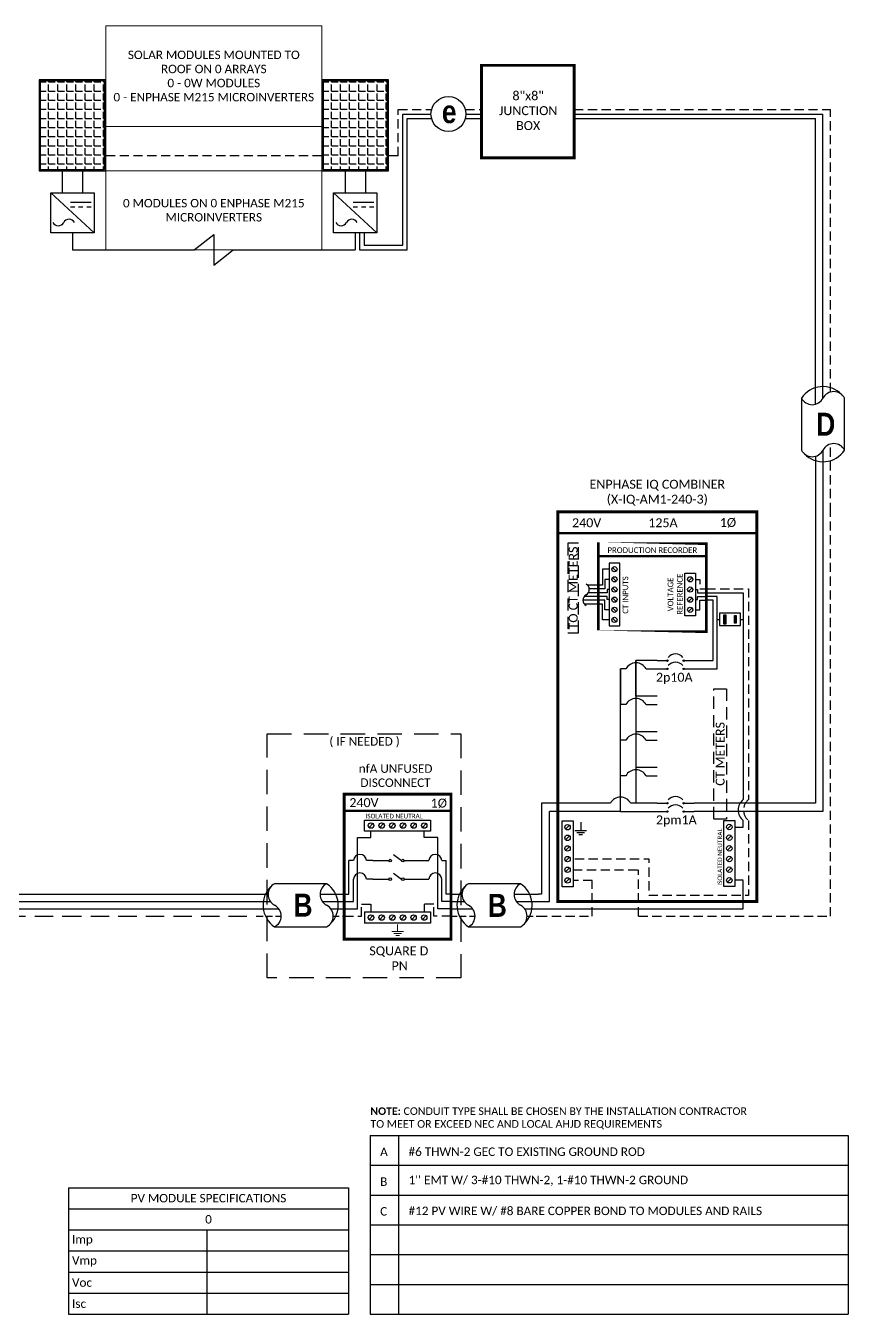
# Model space of a CAD drawing. Header units: feet. Extents: x 21748 to 22288, y 15297 to 15823.
# Drawn here: x 21952 to 22288, y 15297 to 15823 of the extents above; entities that cross this region are included whole.
import ezdxf

# ---------------------------------------------------------------- set-up
doc = ezdxf.new("R2010")
doc.units = ezdxf.units.FT
doc.header["$MEASUREMENT"] = 0
doc.linetypes.add('DASHED', pattern=[0.75, 0.5, -0.25])
doc.linetypes.add('HIDDEN', pattern=[0.375, 0.25, -0.125])
for name, color, linetype in [('E - MODULE', 7, 'Continuous'), ('ONE LINE BLOCKS', 7, 'Continuous'), ('TABLES', 7, 'Continuous'), ('TEXT', 7, 'Continuous'), ('Z - TITLEBLOCK TXT', 7, 'Continuous')]:
    doc.layers.add(name, color=color, linetype=linetype)
doc.styles.add('ONE LINE TXT', font='techb___.ttf')
doc.styles.get("Standard").update_dxf_attribs({"font": 'calibri.ttf'})

# ---------------------------------------------------------------- blocks, each defined once
blk = doc.blocks.new('*T26')
at = {"color": 0, "lineweight": -2, "transparency": 16777216}
for p, q in [((0, 0), (114.1854929996152, 0)), ((0, 0), (0, -51.69405515626204)), ((114.1854929996152, 0), (114.1854929996152, -51.69405515626204)), ((0, -8.615675859377006), (114.1854929996152, -8.615675859377006)), ((0, -17.23135171875401), (114.1854929996152, -17.23135171875401)), ((56.40758833595828, -17.23135171875401), (56.40758833595828, -51.69405515626204)), ((0, -25.84702757813102), (114.1854929996152, -25.84702757813102)), ((0, -34.46270343750803), (114.1854929996152, -34.46270343750803)), ((0, -43.07837929688503), (114.1854929996152, -43.07837929688503)), ((0, -51.69405515626204), (114.1854929996152, -51.69405515626204))]:
    blk.add_line(p, q, dxfattribs=at)
at = {"color": 0, "linetype": 'Continuous', "transparency": 16777216, "char_height": 3.454398339844223}
for s, insert, width, attachment_point in [('{\\fCalibri|b0|i0|c0;PV MODULE SPECIFICATIONS', (57.0927464998058, -4.307837929689413), 111.4329572375142, 5), ('{\\fCalibri|b0|i0|c0;0', (57.0927464998058, -12.92351378906642), 111.4329572375142, 5), ('{\\fCalibri|b0|i0|c0;Imp', (1.376267881048989, -21.53918964844343), 53.6550525738577, 4), ('{\\fCalibri|b0|i0|c0;', (57.78385621700727, -21.53918964844343), 55.02536890155664, 4), ('{\\fCalibri|b0|i0|c0;Vmp', (1.376267881048989, -30.15486550782043), 53.6550525738577, 4), ('{\\fCalibri|b0|i0|c0;', (57.78385621700727, -30.15486550782043), 55.02536890155664, 4), ('{\\fCalibri|b0|i0|c0;Voc', (1.376267881048989, -38.77054136719744), 53.6550525738577, 4), ('{\\fCalibri|b0|i0|c0;', (57.78385621700727, -38.77054136719744), 55.02536890155664, 4), ('{\\fCalibri|b0|i0|c0;Isc', (1.376267881048989, -47.38621722657444), 53.6550525738577, 4), ('{\\fCalibri|b0|i0|c0;', (57.78385621700727, -47.38621722657444), 55.02536890155664, 4)]:
    blk.add_mtext(s, dxfattribs=dict(at, insert=insert, width=width, attachment_point=attachment_point))
blk = doc.blocks.new('*T27')
at = {"linetype": 'ByBlock', "lineweight": -2, "transparency": 16777216}
for p, q in [((0, 0), (195.0959959807442, 0)), ((0, 0), (0, -72.96556891894761)), ((11.58239443359707, 0), (11.58239443359707, -72.96556891894761)), ((195.0959959807442, 0), (195.0959959807442, -72.96556891894761)), ((0, -12.10586445312583), (195.0959959807442, -12.10586445312583)), ((0, -24.28258835937595), (195.0959959807442, -24.28258835937595)), ((0, -36.45931226562607), (195.0959959807442, -36.45931226562607)), ((0, -48.63603617187619), (195.0959959807442, -48.63603617187619)), ((0, -60.8127600781263), (195.0959959807442, -60.8127600781263)), ((0, -72.96556891894761), (195.0959959807442, -72.96556891894761))]:
    blk.add_line(p, q, dxfattribs=at)
at = {"color": 0, "linetype": 'Continuous', "transparency": 16777216, "char_height": 3.454398339844223, "attachment_point": 7}
for s, insert, width in [('{\\fCalibri|b0|i0|c0;A', (4.063998046876804, -8.355864453125832), 3.454398339844662), ('{\\fCalibri|b0|i0|c0;#6 THWN-2 GEC TO EXISTING GROUND ROD', (15.64639248047388, -8.355864453125832), 175.3856054533942), ('{\\fCalibri|b0|i0|c0;B', (4.063998046876804, -20.53258835937595), 3.454398339844662), ("{\\fCalibri|b0|i0|c0;1'' EMT W/ 3-#10 THWN-2, 1-#10 THWN-2 GROUND", (15.64639248047388, -20.53258835937595), 175.3856054533942), ('{\\fCalibri|b0|i0|c0;C', (4.063998046876804, -32.70931226562607), 3.454398339844662), ('{\\fCalibri|b0|i0|c0;#12 PV WIRE W/ #8 BARE COPPER BOND TO MODULES AND RAILS', (15.64639248047388, -32.70931226562607), 175.3856054533942), ('{\\fCalibri|b0|i0|c0;', (4.063998046876804, -44.88603617187619), 3.454398339844662), ('{\\fCalibri|b0|i0|c0;', (15.64639248047388, -44.88603617187619), 175.3856054533942), ('{\\fCalibri|b0|i0|c0;', (4.063998046876804, -57.0627600781263), 3.454398339844662), ('{\\fCalibri|b0|i0|c0;', (15.64639248047388, -57.0627600781263), 175.3856054533942), ('{\\fCalibri|b0|i0|c0;', (4.063998046876804, -69.21556891894761), 3.454398339844662), ('{\\fCalibri|b0|i0|c0;', (15.64639248047388, -69.21556891894761), 175.3856054533942)]:
    blk.add_mtext(s, dxfattribs=dict(at, insert=insert, width=width))
blk = doc.blocks.new('*T25')
at = {"layer": 'Defpoints', "color": 8, "linetype": 'ByBlock', "lineweight": 0, "transparency": 16777216}
for p, q in [((0, 0), (88.16386767174117, 0)), ((0, 0), (0, -91.46009300948572)), ((88.16386767174117, 0), (88.16386767174117, -91.46009300948572)), ((0, -41.07609801768922), (88.16386767174117, -41.07609801768922)), ((0, -59.23865719003152), (88.16386767174117, -59.23865719003152)), ((0, -91.46009300948572), (88.16386767174117, -91.46009300948572))]:
    blk.add_line(p, q, dxfattribs=at)
at = {"color": 0, "linetype": 'Continuous', "transparency": 16777216, "char_height": 3.454398339822651, "width": 80.03587157804189, "attachment_point": 5}
for s, insert in [('{\\fCalibri|b0|i0|c0;SOLAR MODULES MOUNTED TO ROOF ON 0 ARRAYS^J0 - 0W MODULES^J0 - ENPHASE M215 MICROINVERTERS', (44.08193383587059, -20.53804900884279)), ('{\\fCalibri|b0|i0|c0;', (44.08193383587059, -50.15737760386037)), ('{\\fCalibri|b0|i0|c0;0 MODULES ON 0 ENPHASE M215 MICROINVERTERS', (44.08193383587059, -75.34937509975862))]:
    blk.add_mtext(s, dxfattribs=dict(at, insert=insert))
blk = doc.blocks.new('*U14')
at = {"color": 7, "linetype": 'Continuous'}
for p, q in [((-7.14273261753624, 13.31379698112505), (-28.38670308841029, 13.31379698112505)), ((-28.38670308841029, -4.313796981125051), (-7.14273261753624, -4.313796981125051))]:
    blk.add_line(p, q, dxfattribs=at)
at = {"color": 7}
for p, q in [((-35.52943570594744, 8.999999999996362), (-31.05138576750414, 8.999999999996362)), ((-9.807415296628278, 8.999999999996362), (9.094947017729282e-13, 8.999999999996362))]:
    blk.add_line(p, q, dxfattribs=at)
at = {"color": 10}
for p, q in [((-35.52943570594744, 5.999999999996362), (-30.11481272106539, 5.999999999992724)), ((-8.870842250205897, 5.999999999992724), (9.094947017729282e-13, 5.999999999992724))]:
    blk.add_line(p, q, dxfattribs=at)
at = {"color": 253}
for p, q in [((-35.52943570594744, 2.999999999996362), (-26.6585934557479, 2.999999999996362)), ((-5.414622984878406, 2.999999999996362), (9.094947017729282e-13, 2.999999999992724))]:
    blk.add_line(p, q, dxfattribs=at)
at = {"color": 92, "linetype": 'HIDDEN', "ltscale": 10}
for p, q in [((-4.478049938447839, -3.637978807091713e-12), (0, 0)), ((-35.52943570594744, -3.637978807091713e-12), (-25.72202040931734, -3.637978807091713e-12))]:
    blk.add_line(p, q, dxfattribs=at)
at = {"color": 7, "linetype": 'Continuous'}
for centre, start, end in [((-22.53670101713578, 4.499999999989086), 133.9732389627104, 236.4264841729064), ((-12.99273468881074, 4.499999999989086), 313.9732389627104, 56.4264841729064)]:
    blk.add_arc(centre, 10.57854155630173, start, end, dxfattribs=at)
at = {"linetype": 'Continuous'}
for centre, start, end in [((-26.07656823981961, 8.906898490567983), 117.6639225845625, 242.3360774153913), ((-4.832597768944652, 8.906898490546155), 117.6639225845625, 242.3360774153913), ((-30.69683793700187, 0.09310150943201734), 297.6639225845625, 62.33607741539132), ((-9.452867466132375, 0.09310150943201734), 297.6639225845625, 62.33607741539132)]:
    blk.add_arc(centre, 4.975688628201564, start, end, dxfattribs=at)
blk = doc.blocks.new('unfusedDisconnect')
at = {"lineweight": 50}
blk.add_line((-43.6116214036756, 43.06379295176157), (0, 43.06379295176157), dxfattribs=at)
at = {"color": 1, "linetype": 'Continuous'}
for p, q in [((-35.26761573623207, 34.77694743980464), (-35.26761573623207, 39.31564129513208)), ((-35.26761573623207, 39.31564129513208), (-8.32254697902863, 39.31564129513208)), ((-8.32254697902863, 39.31564129513208), (-8.32254697902863, 34.77694743980464)), ((-8.32254697902863, 34.77694743980464), (-35.26761573623207, 34.77694743980464)), ((-31.88967027958734, 22.73146537071079), (-25.32168558283593, 22.73146537071079)), ((-23.42658339675199, 25.18172376181246), (-20.16357931850234, 22.73910601339594)), ((-19.08155662623903, 22.73119885076449), (-11.70049243567246, 22.72756287716766)), ((-23.42658339675199, 17.64726165749744), (-20.16357931850234, 15.20464390908091)), ((-31.88967027958734, 15.19700326637758), (-25.32168558283047, 15.19700326639577)), ((-19.08155662624358, 15.19673674642763), (-11.70049243567246, 15.1931007728308)), ((-35.26761573623207, 1.758423961488006), (-8.322546979023173, 1.758423961488006)), ((-35.26761573623207, 1.758423961488006), (-35.26761573623207, -2.780269893839431)), ((-8.32254697902863, 1.758423961488006), (-8.32254697902863, -2.780269893839431)), ((-8.322546979023173, -2.780269893839431), (-35.26761573623207, -2.780269893839431))]:
    blk.add_line(p, q, dxfattribs=at)
at = {"color": 4, "linetype": 'Continuous'}
for p, q in [((-31.88526017397362, 37.83229836323517), (-33.45726816549723, 36.26029037170156)), ((-27.5347870491305, 37.83229836323517), (-29.10679504065411, 36.26029037170156)), ((-23.18431392428738, 37.83229836323517), (-24.75632191581099, 36.26029037170156)), ((-18.83384079944972, 37.83229836323517), (-20.40584879097241, 36.26029037170156)), ((-14.4833676746066, 37.83229836323517), (-16.0553756661302, 36.26029037170156)), ((-10.13289454976803, 37.83229836323517), (-11.70490254129163, 36.26029037170156)), ((-31.88526017396816, 0.2750810295910924), (-33.45726816549177, -1.296926961942518)), ((-27.5347870491305, 0.2750810295910924), (-29.10679504065411, -1.296926961942518)), ((-23.18431392428738, 0.2750810295910924), (-24.75632191581099, -1.296926961942518)), ((-18.83384079944426, 0.2750810295910924), (-20.40584879096787, -1.296926961942518)), ((-14.4833676746066, 0.2750810295910924), (-16.0553756661302, -1.296926961942518)), ((-10.13289454976348, 0.2750810295910924), (-11.70490254128708, -1.296926961942518))]:
    blk.add_line(p, q, dxfattribs=at)
at = {"color": 253, "linetype": 'Continuous'}
for p, q in [((-38.15750528725175, 2.999999999992724), (-38.1575052872513, 32.16868385986527)), ((-38.1575052872513, 32.16868385986527), (-32.67126416973497, 32.16868385986527)), ((-32.67126416973497, 32.16868385986527), (-32.67126416972951, 34.77694743980464)), ((-10.91889854553028, 32.16868385986527), (-10.91889854553483, 34.77694743980464)), ((-5.432657428013954, 32.16868385986527), (-10.91889854553028, 32.16868385986527)), ((-5.432657428003949, 2.999999999992724), (-5.432657428013954, 32.16868385986527)), ((-43.61162140367423, 2.999999999992724), (-38.1575052872513, 2.999999999992724)), ((-1.364242052659392e-12, 2.999999999992724), (-5.432657428004404, 2.999999999992724))]:
    blk.add_line(p, q, dxfattribs=at)
at = {"color": 7, "linetype": 'Continuous'}
for p, q in [((-41.6635482282295, 8.999999999989086), (-41.66354822822996, 22.73146537071079)), ((-39.80034953798349, 22.73146537071079), (-41.66354822822996, 22.73146537071079)), ((-31.88967027958734, 22.73146537071079), (-34.52302790317844, 22.73146537071079)), ((-11.70049243567792, 22.73146537071079), (-9.067134812086806, 22.73146537071079)), ((-3.789813177281758, 22.73146537071079), (-1.926614487035295, 22.73146537071079)), ((-1.926614487024835, 8.999999999996362), (-1.926614487035295, 22.73146537071079))]:
    blk.add_line(p, q, dxfattribs=at)
at = {"color": 10, "linetype": 'Continuous'}
for p, q in [((-39.79842799696644, 5.999999999992724), (-39.80034953798895, 15.19525306674404)), ((-31.88967027958734, 15.19700326637758), (-34.52302790318299, 15.19525306672222)), ((-11.70049243567792, 15.19700326637758), (-9.067134812082259, 15.19525306672222)), ((-3.791734718287898, 5.999999999992724), (-3.789813177276301, 15.19525306674404)), ((-43.61162140367423, 5.999999999992724), (-39.79842799696689, 5.999999999992724)), ((-1.364242052659392e-12, 5.999999999992724), (-3.791734718288808, 5.999999999989086))]:
    blk.add_line(p, q, dxfattribs=at)
at = {"color": 7}
for p, q in [((-43.61162140367423, 8.999999999996362), (-41.6635482282295, 8.999999999992724)), ((-1.364242052659392e-12, 8.999999999996362), (-1.926614487024835, 8.999999999996362))]:
    blk.add_line(p, q, dxfattribs=at)
at = {"color": 92, "linetype": 'HIDDEN', "ltscale": 15}
for p, q in [((-43.6116214036756, 0), (-36.58051912606061, 0)), ((-36.58051912606061, -3.637978807091713e-12), (-36.58051912606061, 4.898634765475435)), ((-36.58051912606061, 4.898634765475435), (-32.67126416972496, 4.898634765475435)), ((-32.67126416972496, 4.898634765475435), (-32.67126416972496, 1.758423961488006)), ((-7.009643589204643, 4.898634765475435), (-10.91889854554029, 4.898634765475435)), ((-10.91889854554029, 4.898634765475435), (-10.91889854554029, 1.758423961488006)), ((-7.009643589198731, 3.637978807091713e-12), (-7.009643589204643, 4.898634765475435)), ((0, 0), (-7.009643589199186, 0))]:
    blk.add_line(p, q, dxfattribs=at)
at = {"lineweight": 50, "const_width": 1.185332763664635}
blk.add_lwpolyline([(-43.6116214036756, -9.335896394964948), (-43.6116214036756, 49.83611655237473), (0, 49.83611655237473), (0, -9.335896394964948)], close=True, dxfattribs=at)
at = {"color": 92, "linetype": 'Continuous', "lineweight": 5, "ltscale": 0.05, "flags": 128}
for points in [[(-21.79508135762762, -3.32089023822482), (-21.79508135763217, -6.16701261263006)], [(-24.13611969887688, -6.16701261263006), (-19.45404301637745, -6.16701261263006)], [(-20.26545811315873, -7.034441443007381), (-23.32470460209652, -7.034441443007381)], [(-21.07687320994455, -7.90187027340653), (-22.51328950531069, -7.90187027340653)]]:
    blk.add_lwpolyline(points, dxfattribs=at)
at = {"color": 4, "linetype": 'Continuous'}
for centre in [(-32.67126416973497, 37.04629436745745), (-28.32079104489185, 37.04629436745745), (-23.97031792004873, 37.04629436745745), (-19.61984479521107, 37.04629436745745), (-15.26937167036795, 37.04629436745745), (-10.91889854552483, 37.04629436745745), (-32.67126416972951, -0.5109229661866266), (-28.32079104489185, -0.5109229661866266), (-23.97031792004873, -0.5109229661866266), (-19.61984479520561, -0.5109229661866266), (-15.26937167036795, -0.5109229661866266), (-10.91889854552483, -0.5109229661866266)]:
    blk.add_circle(centre, 1.111577510887078, dxfattribs=at)
at = {"color": 1, "linetype": 'Continuous'}
for centre in [(-24.78064722690306, 22.73146537073262), (-19.62259491652821, 22.73146537073262), (-24.78064722689851, 15.19700326639577), (-19.62259491653276, 15.19700326639577)]:
    blk.add_circle(centre, 0.5410383559336597, dxfattribs=at)
at = {"color": 7, "linetype": 'Continuous'}
for centre in [(-37.16168872058097, 22.58015627965142), (-6.428473994684282, 22.58015627965142)]:
    blk.add_arc(centre, 2.642995525977004, 3.281925685197969, 176.718074314802, dxfattribs=at)
at = {"color": 10, "linetype": 'Continuous'}
for centre in [(-37.16168872058643, 15.0439439756592), (-6.428473994678825, 15.0439439756592)]:
    blk.add_arc(centre, 2.642995525977004, 3.281925685197969, 176.718074314802, dxfattribs=at)
at = {"color": 4, "linetype": 'Continuous'}
blk.add_text('ISOLATED NEUTRAL', height=1.874334766554741, dxfattribs=at).set_placement((-34.90676764516411, 39.97217458965315))
at = {"color": 1}
for s, width, gutter_width, heights, insert, char_height, attachment_point in [('\\A1;\\pi17.559;nfA UNFUSED\\P\\pi18.229;DISCONNECT', 64.92197842017192, 0, [11.89263280602859], (-55.21050971310069, 62.0432964224583), 3.454398339822651, 1), ('240V', 0.1480620958035672, 0.75, [0], (-35.54517607183425, 46.39544126646797), 3.65759824216516, 5), ('1Ø', 0.1480620958035672, 0.75, [0], (-4.982872748738373, 46.09550858286093), 3.65759824216516, 5), ('\\A1;\\pi13.903,t32.191;SQUARE D\\P\\pi22.981,t41.269;PN', 51.69056123133034, 0.2034749432708054, [45.94270835297878], (-47.25173292705858, -12.27303435172507), 3.657598242165161, 1)]:
    blk.add_mtext_dynamic_manual_height_columns(s, width=width, gutter_width=gutter_width, heights=heights, dxfattribs=dict(at, insert=insert, char_height=char_height, attachment_point=attachment_point))
blk = doc.blocks.new('*U15')
at = {"color": 10, "linetype": 'DASHED', "ltscale": 20}
blk.add_lwpolyline([(-75.04569994407211, 74.56373922005878), (3.971697869077616, 74.56373922005878), (3.971697869077616, -25.16564623916202), (-75.04569994407211, -25.16564623916202)], close=True, dxfattribs=at)
at = {"color": 7}
for name, p in [('unfusedDisconnect', (0, 0)), ('*U14', (-43.6116214036756, 0))]:
    blk.add_blockref(name, p, dxfattribs=at)
at = {"color": 10, "insert": (-50.86398977406498, 73.16091078003228), "char_height": 3.454398339822651, "attachment_point": 1}
blk.add_mtext_dynamic_manual_height_columns('\\A1;\\pi1.2092;( IF NEEDED )', width=30.75234502763631, gutter_width=0, heights=[6.583372758616633], dxfattribs=at)
at = {"color": 1, "linetype": 'Continuous', "insert": (-64.29945479215894, 9.224385921837893), "char_height": 9.383282677011772, "attachment_point": 1, "style": 'ONE LINE TXT'}
blk.add_mtext_dynamic_manual_height_columns('{\\W1;\\C256;B}', width=0.138532783265864, gutter_width=2.131672445536665, heights=[0], dxfattribs=at)
blk = doc.blocks.new('*U20')
at = {"color": 7}
blk.add_line((-79.14105710962303, 8.999999999996362), (9.094947017729282e-13, 8.999999999996362), dxfattribs=at)
at = {"color": 10}
blk.add_line((-79.14105710962303, 5.999999999996362), (9.094947017729282e-13, 5.999999999996362), dxfattribs=at)
at = {"color": 253}
blk.add_line((-79.14105710962303, 2.999999999996362), (9.094947017729282e-13, 2.999999999996362), dxfattribs=at)
at = {"color": 92, "linetype": 'DASHED', "ltscale": 15}
blk.add_line((-79.14105710962303, -3.637978807091713e-12), (9.094947017729282e-13, -3.637978807091713e-12), dxfattribs=at)
blk = doc.blocks.new('8x8box')
at = {"lineweight": 50, "const_width": 1.185332763664635}
blk.add_lwpolyline([(37.78118564276792, 0), (0, 0), (0, 37.78118564293254), (37.78118564276792, 37.78118564293254)], close=True, dxfattribs=at)
at = {"color": 1, "insert": (19.03384073957204, 19.25851695775782), "char_height": 3.65759824216516, "attachment_point": 5}
blk.add_mtext_dynamic_manual_height_columns('8"x8"  JUNCTION BOX ', width=0.4766917546635341, gutter_width=7.170123602891181, heights=[0], dxfattribs=at)
blk = doc.blocks.new('*U17')
at = {"color": 7}
blk.add_line((-79.14105710962394, 9), (0, 9), dxfattribs=at)
at = {"color": 10}
blk.add_line((-79.14105710962394, 6), (0, 5.999999999947249), dxfattribs=at)
at = {"color": 253}
blk.add_line((-79.14105710962394, 3), (0, 3), dxfattribs=at)
at = {"color": 92, "linetype": 'DASHED', "ltscale": 15}
blk.add_line((-79.14105710962394, 0), (0, 0), dxfattribs=at)
blk = doc.blocks.new('ENPHASE COMBINER 1 CKT')
h = blk.add_hatch(color=1)
h.dxf.hatch_style = 1
h.paths.add_polyline_path([(80.12294439614925, 122.7809339345404), (80.89259607750864, 122.7809339345404), (80.89259607750864, 119.7035364200055), (80.12294439614925, 119.7035364200055)])
h.paths.add_polyline_path([(75.8433378523041, 123.1046861636132), (76.6129895336635, 123.1046861636132), (76.6129895336635, 119.3747755325967), (75.8433378523041, 119.3747755325967)])
at = {"layer": 'ONE LINE BLOCKS', "linetype": 'Continuous'}
h = blk.add_hatch(color=1, dxfattribs=at)
h.dxf.hatch_style = 1
edge = h.paths.add_edge_path()
edge.add_arc((52.79751627004589, 104.4065648462492), 0.2909504558996183, 0, 360)
h = blk.add_hatch(color=1, dxfattribs=at)
h.dxf.hatch_style = 1
edge = h.paths.add_edge_path()
edge.add_arc((52.79751627004589, 101.0276179600842), 0.2909504558996183, 0, 360)
h = blk.add_hatch(color=1, dxfattribs=at)
h.dxf.hatch_style = 1
edge = h.paths.add_edge_path()
edge.add_arc((59.47412558006181, 104.4065648462492), 0.2909504558996183, 0, 360)
h = blk.add_hatch(color=1, dxfattribs=at)
h.dxf.hatch_style = 1
edge = h.paths.add_edge_path()
edge.add_arc((59.47412558006181, 101.0276179600842), 0.2909504558996183, 0, 360)
h = blk.add_hatch(color=1, dxfattribs=at)
h.dxf.hatch_style = 1
edge = h.paths.add_edge_path()
edge.add_arc((52.79751627033693, 46.16529308230383), 0.2909504558996183, 0, 360)
h = blk.add_hatch(color=1, dxfattribs=at)
h.dxf.hatch_style = 1
edge = h.paths.add_edge_path()
edge.add_arc((52.79751627033693, 42.78634619613877), 0.2909504558996183, 0, 360)
h = blk.add_hatch(color=1, dxfattribs=at)
h.dxf.hatch_style = 1
edge = h.paths.add_edge_path()
edge.add_arc((59.4741255803383, 46.16529308230383), 0.2909504558996183, 0, 360)
h = blk.add_hatch(color=1, dxfattribs=at)
h.dxf.hatch_style = 1
edge = h.paths.add_edge_path()
edge.add_arc((59.4741255803383, 42.78634619613877), 0.2909504558996183, 0, 360)
at = {"color": 7, "linetype": 'Continuous'}
for p, q in [((113.2877252991457, 165.1621127721846), (113.2877252994513, 46.16529308223835)), ((39.94475083751604, 104.4065648463147), (39.94475083751604, 89.84624690518831)), ((39.94475083723955, 89.84624690495548), (39.94475083738507, 104.4065648459509)), ((48.60108009217947, 104.4065648462492), (39.94475083723955, 104.4065648462492)), ((39.94475083723955, 104.4065648462492), (39.94475083723955, 89.84624690512283)), ((48.60108009245596, 89.84624690502096), (39.94475083751604, 89.84624690502096)), ((39.94475083751604, 89.84624690502096), (39.94475083751604, 75.28592896389455)), ((39.94475083751604, 89.84624690518831), (39.94475083751604, 89.84624690502096)), ((39.94475083723955, 89.84624690512283), (39.94475083723955, 89.84624690495548)), ((48.60108009245596, 75.28592896389455), (39.94475083751604, 75.28592896389455)), ((39.94475083751604, 75.28592896389455), (39.94475083751604, 60.72561102276813)), ((48.60108009245596, 60.72561102276813), (39.94475083751604, 60.72561102276813)), ((39.94475083751604, 60.72561102276813), (39.94475083751604, 46.16529308164172)), ((29.53408595873043, 46.16529308164172), (1.335770017059986, 46.16529308164172)), ((1.335770017059986, 46.16529308164172), (1.335770017089089, 8.999999999992724)), ((48.60108009245596, 46.16529308164172), (37.77298121034983, 46.16529308164172)), ((113.2877252994513, 46.16529308234021), (63.67056175821926, 46.16529308230383)), ((1.335770017089089, 8.999999999992724), (0, 8.999999999992724))]:
    blk.add_line(p, q, dxfattribs=at)
at = {"color": 10, "linetype": 'Continuous'}
for p, q in [((116.2877252991889, 165.1621127721846), (116.2877252994367, 42.78634619616059)), ((71.50443647209613, 118.7194143753732), (71.50443647209613, 129.0722025027208)), ((73.05310102897056, 101.0276179600878), (73.05310102897056, 130.6208670596025)), ((33.65353358458378, 86.4673000188559), (33.65353358458378, 101.0276179599823)), ((35.82530321166269, 101.0276179601497), (33.65353358458378, 101.0276179601497)), ((33.65353358445282, 101.0276179601497), (33.6535335843073, 86.46730001879041)), ((33.6535335843073, 86.46730001895776), (33.6535335843073, 101.0276179600842)), ((44.0641984630056, 101.0276179600842), (48.60108009217947, 101.0276179600842)), ((63.67056175794278, 101.0276179600842), (73.05310102897056, 101.0276179600878)), ((33.65353358458378, 71.90698207772948), (33.65353358458378, 86.4673000188559)), ((35.82530321166269, 86.4673000188559), (33.65353358458378, 86.4673000188559)), ((44.06419846328208, 86.4673000188559), (48.60108009245596, 86.4673000188559)), ((33.65353358458378, 57.34666413660307), (33.65353358458378, 71.90698207772948)), ((35.82530321166269, 71.90698207772948), (33.65353358458378, 71.90698207772948)), ((44.06419846328208, 71.90698207772948), (48.60108009245596, 71.90698207772948)), ((33.65353358458378, 42.78634619547665), (33.65353358458378, 57.34666413660307)), ((35.82530321166269, 57.34666413660307), (33.65353358458378, 57.34666413660307)), ((44.06419846328208, 57.34666413660307), (48.60108009245596, 57.34666413660307)), ((33.65353358458378, 42.78634619547665), (4.62992126334575, 42.78634619547665)), ((4.62992126334575, 5.999999999992724), (4.62992126334575, 42.78634619547665)), ((33.65353358458378, 42.78634619547665), (48.60108009245596, 42.78634619547665)), ((116.2877252994367, 42.78634619616059), (63.67056175821926, 42.78634619613877)), ((0, 5.999999999992724), (4.62992126334575, 5.999999999992724))]:
    blk.add_line(p, q, dxfattribs=at)
at = {"linetype": 'Continuous'}
for p, q in [((71.50443647209613, 104.4065648462492), (71.50443647209613, 129.0722025027208)), ((73.05310102897056, 121.2389651663834), (74.10974733570765, 121.2389651663834)), ((63.67056175794278, 104.4065648462492), (71.50443647209613, 104.4065648462492))]:
    blk.add_line(p, q, dxfattribs=at)
at = {"color": 253, "linetype": 'Continuous'}
for p, q in [((82.62618659410509, 121.2389651663834), (83.68283290084219, 121.2389651663834)), ((83.68283290111867, 14.70725924326689), (80.31544179387856, 14.70725924326689)), ((83.68283290113322, 2.999999999992724), (83.68283290113322, 14.63579237795057)), ((0, 2.999999999992724), (83.68283290113322, 2.999999999992724))]:
    blk.add_line(p, q, dxfattribs=at)
at = {"linetype": 'Continuous', "flags": 128}
for points in [[(29.00265750427207, 141.7425102627312), (26.32576006944873, 141.7425102627312), (26.32576006944873, 135.2668607309024), (20.16974067485717, 135.2668607309024)], [(29.00265750418475, 137.6035858927571), (27.26779325721145, 137.6035858927571), (27.26779325721145, 133.7181961738534), (20.9075920752075, 133.7181961738534)], [(29.0026575041411, 133.4646615231541), (28.20982644497417, 133.4646615231541), (28.20982644497417, 132.1695316168043), (20.54011548825656, 132.1695316168043)], [(29.00265750405379, 125.1868127834896), (27.26779325721145, 125.1868127834896), (27.26779325721145, 129.0722025027208), (18.25272111897357, 129.0722025027208)], [(29.00265750409744, 129.3257371533255), (28.20982644497417, 129.3257371533255), (28.20982644497417, 130.6208670596025), (18.78640186149278, 130.6208670596025)], [(29.00265750396647, 121.0478884135737), (26.32576006944873, 121.0478884136101), (26.32576006944873, 127.5235379458391), (18.80066217720741, 127.5235379458391)], [(64.27149907180865, 125.1868127834896), (66.00636331865098, 125.1868127834896), (66.00636331865098, 129.0722025027208), (68.70101898282883, 129.0722025027208)], [(71.50443647209613, 129.0722025027208), (68.70101898287248, 129.0722025027208)]]:
    blk.add_lwpolyline(points, dxfattribs=at)
at = {"color": 253, "linetype": 'Continuous', "flags": 128}
for points in [[(64.27149907172134, 133.4646615231541), (65.06433013088827, 133.4646615231541), (65.06433013088827, 132.1695316168043), (68.70101898282883, 132.1695316168043)], [(68.70101898287248, 132.1695316168043), (83.68283290084219, 132.1695316168043), (83.68283290115505, 47.65504331287957)], [(80.31544179387856, 36.45962486734788), (83.68283290113322, 36.45962486734788), (83.68283290113322, 39.10274824293447)]]:
    blk.add_lwpolyline(points, dxfattribs=at)
at = {"color": 10, "linetype": 'Continuous', "flags": 128}
for points in [[(64.27149907176499, 129.3257371533255), (65.06433013088827, 129.3257371533255), (65.06433013088827, 130.6208670596025), (68.70101898282883, 130.6208670596025)], [(73.05310102897056, 130.6208670596025), (68.70101898287248, 130.6208670596025)]]:
    blk.add_lwpolyline(points, dxfattribs=at)
at = {"color": 1}
for points in [[(82.62618659410509, 123.7660828801745), (74.10974733570765, 123.7660828801745), (74.10974733570765, 118.7118474525996), (82.62618659410509, 118.7118474525996)], [(75.8433378523041, 123.1046861636132), (76.6129895336635, 123.1046861636132), (76.6129895336635, 119.3747755325967), (75.8433378523041, 119.3747755325967)], [(80.12294439614925, 122.7809339345404), (80.89259607750864, 122.7809339345404), (80.89259607750864, 119.7035364200055), (80.12294439614925, 119.7035364200055)]]:
    blk.add_lwpolyline(points, close=True, dxfattribs=at)
at = {"linetype": 'Continuous'}
for centre, start, end in [((18.43041443452239, 133.4880651943386), 297.6639225845164, 62.33607741548364), ((20.74054928311671, 129.0811667037706), 117.6639225845164, 242.3360774154836)]:
    blk.add_arc(centre, 2.487844314100782, start, end, dxfattribs=at)
at = {"color": 10, "linetype": 'Continuous'}
for centre in [(39.94475083751604, 98.86816737634945), (39.94475083751604, 84.30784943506296), (39.94475083751604, 69.74753149393655), (39.94475083751604, 55.18721355281014)]:
    blk.add_arc(centre, 4.651137018526943, 27.66392258451638, 152.3360774154836, dxfattribs=at)
at = {"color": 7, "linetype": 'Continuous'}
blk.add_arc((33.65353358458378, 44.00584249801614), 4.651137018526943, 27.66392258451638, 152.3360774154836, dxfattribs=at)
at = {"color": 253, "linetype": 'Continuous'}
blk.add_arc((87.26098080090014, 43.37889577788155), 5.575713419222151, 129.9215498685239, 230.0784501314761, dxfattribs=at)
at = {"layer": 'E - MODULE', "color": 10, "linetype": 'DASHED', "ltscale": 10}
for points in [[(16.53566520762979, 115.7593352005133), (16.53566520762979, 152.358845447925), (12.0960820659966, 152.358845447925), (12.0960820659966, 115.7593352005133)], [(71.71861526661087, 39.69672696405178), (71.71861526661087, 92.93586613677326), (76.90218559280038, 92.93586613677326), (76.90218559280038, 39.69672696405178)]]:
    blk.add_lwpolyline(points, close=True, dxfattribs=at)
at = {"layer": 'ONE LINE BLOCKS', "lineweight": 50}
for p, q in [((8.036370043104398, 156.4590646480065), (89.28772529914568, 156.4590646480065)), ((24.57313759301906, 147.0860507033285), (68.70101898285793, 147.0860507033722))]:
    blk.add_line(p, q, dxfattribs=at)
for points, const_width in [([(8.036370043409988, 6.005810639115225), (8.036370043104398, 165.1621127732869), (89.28772529914568, 165.1621127732869), (89.28772529945127, 6.005810639115225)], 1.185332763664635), ([(68.70101898288704, 116.2091453192625), (68.70101898285793, 152.1987752751666), (24.5731375930045, 152.198775275232), (24.57313759304816, 116.2091453193279)], 1.127694050973034)]:
    blk.add_lwpolyline(points, close=True, dxfattribs=dict(at, const_width=const_width))
at = {"layer": 'TEXT', "color": 92, "linetype": 'HIDDEN', "ltscale": 15}
for p, q in [((119.2877252994513, 3.856257535517216e-10), (119.2877252991498, 165.1621127721846)), ((14.30860661939369, 18.98554557104217), (40.9861538932746, 18.98554557104944)), ((40.9861538932746, 0), (40.9861538932746, 18.98554557104217)), ((22.14187300650519, 14.63507244607899), (14.30860661939369, 14.63507244607899)), ((22.14187300650519, 0), (22.14187300650519, 14.63507244607899)), ((0, 0), (22.14187300650519, 0)), ((40.9861538932746, 0), (119.2877252994513, 0))]:
    blk.add_line(p, q, dxfattribs=at)
at = {"layer": 'TEXT', "color": 92, "linetype": 'HIDDEN', "ltscale": 15, "flags": 128}
for points in [[(64.27149907180865, 137.603585892859), (66.00636331865098, 137.603585892859), (66.00636331865098, 133.7181961736278), (68.70101898282883, 133.7181961736278)], [(68.70101898287248, 133.7181961736278), (85.85797500908666, 133.7181961736205), (85.85797500939952, 47.65504331286502)], [(85.85797500939225, 39.10274824291264), (85.85797500936314, 8.518736889353022), (45.33662701808498, 8.518736889353022), (45.33662701808498, 23.33601869584527), (14.30860661939369, 23.33601869584527)]]:
    blk.add_lwpolyline(points, dxfattribs=at)
at = {"layer": 'TEXT', "color": 92, "flags": 128}
for points in [[(17.40091172550456, 38.50128036672686), (17.39694133991725, 34.99799509015429)], [(15.05590299883625, 34.99799509015429), (19.73797968117287, 34.99799509015429)], [(18.92656458439888, 34.1305662598752), (15.86731809552293, 34.1305662598752)], [(18.11514948771219, 33.26313742927596), (16.67873319223872, 33.26313742927596)]]:
    blk.add_lwpolyline(points, dxfattribs=at)
at = {"layer": 'TEXT', "color": 92, "linetype": 'HIDDEN', "ltscale": 15}
blk.add_arc((89.43612290913006, 43.37889577788155), 5.575713419222151, 129.9215498685239, 230.0784501314761, dxfattribs=at)
at = {"layer": 'Z - TITLEBLOCK TXT', "color": 1, "linetype": 'Continuous'}
for p, q in [((33.32065006873745, 144.212610057235), (29.00265750431572, 144.2126100569876)), ((29.00265750431572, 144.2126100569876), (29.00265750393737, 118.5777886193537)), ((33.32065006843186, 118.5777886191281), (33.32065006873745, 144.212610057235)), ((59.95350650716864, 140.0736856874064), (64.27149907159037, 140.073685687159)), ((59.95350650738692, 122.7167129889567), (59.95350650716864, 140.0736856874064)), ((64.27149907159037, 140.073685687159), (64.27149907188141, 122.7167129891823)), ((64.27149907188141, 122.7167129891823), (59.95350650738692, 122.7167129889567)), ((29.00265750393737, 118.5777886193537), (33.32065006843186, 118.5777886191281)), ((9.769912763993489, 12.03872087958734), (9.769912763993489, 38.98378963707364)), ((9.769912763993489, 38.98378963707364), (14.30860661939369, 38.98378963707364)), ((14.30860661939369, 38.98378963707364), (14.30860661939369, 12.03872087958734)), ((75.77674793859478, 12.110907676848), (75.77674793859478, 39.05597643359215)), ((75.77674793859478, 39.05597643359215), (80.31544179387856, 39.05597643359215)), ((80.31544179387856, 39.05597643359215), (80.31544179387856, 12.110907676848)), ((14.30860661939369, 12.03872087958734), (9.769912763993489, 12.03872087958734)), ((80.31544179387856, 12.110907676848), (75.77674793859478, 12.110907676848))]:
    blk.add_line(p, q, dxfattribs=at)
at = {"layer": 'Z - TITLEBLOCK TXT', "color": 4, "linetype": 'Continuous'}
for p, q in [((31.90943707322003, 140.9947269759869), (30.41387049955665, 142.4902935494756)), ((31.90943707322003, 136.8558026061219), (30.41387049955665, 138.3513691796106)), ((61.3647195026424, 136.8558026061219), (62.86028607630578, 138.3513691796106)), ((31.90943707310362, 132.7168782362787), (30.41387049960031, 134.2124448097893)), ((61.36471950275882, 132.7168782362787), (62.86028607626213, 134.2124448097893)), ((31.90943707314727, 128.5779538664501), (30.41387049961486, 130.0735204402008)), ((61.36471950271516, 128.5779538664501), (62.86028607624758, 130.0735204402008)), ((31.90943707319093, 124.4390294966288), (30.41387049949844, 125.9345960703577)), ((31.90943707319093, 120.3001051267493), (30.41387049949844, 121.7956717004781)), ((61.36471950267151, 124.4390294966288), (62.86028607636399, 125.9345960703577)), ((12.82526368752588, 37.17344206615235), (11.25325569603592, 35.60143407451687)), ((78.83209886209806, 37.245628863413), (77.26009087063721, 35.67362087177753)), ((12.82526368752588, 32.82296894134925), (11.25325569603592, 31.25096094988112)), ((78.83209886201075, 32.89515573852987), (77.2600908705499, 31.32314774689439)), ((12.82526368752588, 28.47249581638607), (11.25325569603592, 26.90048782491067)), ((78.83209886201075, 28.54468261355942), (77.2600908705499, 26.97267462209129)), ((12.82526368752588, 24.12202269174304), (11.25325569603592, 22.55001470027491)), ((78.83209886201075, 24.19420948875631), (77.2600908705499, 22.62220149712084)), ((12.82526368752588, 19.77154956677987), (11.25325569603592, 18.19954157530447)), ((78.83209886201075, 19.84373636379314), (77.2600908705499, 18.27172837248509)), ((12.82526368752588, 15.42107644214411), (11.25325569603592, 13.84906845050864)), ((78.83209886201075, 15.49326323899004), (77.2600908705499, 13.92125524752191))]:
    blk.add_line(p, q, dxfattribs=at)
at = {"layer": 'Z - TITLEBLOCK TXT', "color": 1, "linetype": 'Continuous', "flags": 128}
for points in [[(48.60108009217947, 104.4065648462492), (52.79751627004589, 104.4065648462492)], [(48.60108009217947, 104.4065648462492), (52.79751627004589, 104.4065648462492)], [(48.60108009217947, 101.0276179600842), (52.79751627004589, 101.0276179600842)], [(48.60108009217947, 101.0276179600842), (52.79751627004589, 101.0276179600842)], [(59.47412558006181, 104.4065648462492), (63.67056175794278, 104.4065648462492)], [(59.47412558006181, 101.0276179600842), (63.67056175794278, 101.0276179600842)], [(48.60108009245596, 46.16529308230383), (52.79751627033693, 46.16529308230383)], [(48.60108009245596, 46.16529308230383), (52.79751627033693, 46.16529308230383)], [(48.60108009245596, 42.78634619613877), (52.79751627033693, 42.78634619613877)], [(48.60108009245596, 42.78634619613877), (52.79751627033693, 42.78634619613877)], [(59.4741255803383, 46.16529308230383), (63.67056175821926, 46.16529308230383)], [(59.4741255803383, 42.78634619613877), (63.67056175821926, 42.78634619613877)]]:
    blk.add_lwpolyline(points, dxfattribs=at)
at = {"layer": 'Z - TITLEBLOCK TXT', "color": 4, "linetype": 'Continuous'}
for centre, radius in [((31.16165378649021, 141.7425102626221), 1.05752526602515), ((31.16165378649021, 137.6035858927571), 1.05752526602515), ((62.11250278937223, 137.6035858927571), 1.05752526602515), ((31.16165378634469, 133.4646615231541), 1.05752526602515), ((62.11250278951775, 133.4646615231541), 1.05752526602515), ((31.16165378638834, 129.3257371533255), 1.05752526602515), ((62.11250278947409, 129.3257371533255), 1.05752526602515), ((31.161653786432, 125.1868127835041), 1.05752526602515), ((31.161653786432, 121.0478884136246), 1.05752526602515), ((62.11250278943044, 125.1868127835041), 1.05752526602515), ((12.0392596917809, 36.38743807058199), 1.111577510887078), ((78.04609486626578, 36.45962486734788), 1.111577510887078), ((12.0392596917809, 32.03696494561154), 1.111577510887078), ((78.04609486620757, 32.10915174246475), 1.111577510887078), ((12.0392596917809, 27.68649182080844), 1.111577510887078), ((78.04609486620757, 27.75867861782899), 1.111577510887078), ((12.0392596917809, 23.33601869584527), 1.111577510887078), ((78.04609486620757, 23.40820549285854), 1.111577510887078), ((12.0392596917809, 18.98554557104217), 1.111577510887078), ((78.04609486620757, 19.05773236822279), 1.111577510887078), ((78.04609486620757, 14.70725924325234), 1.111577510887078), ((12.0392596917809, 14.63507244607899), 1.111577510887078)]:
    blk.add_circle(centre, radius, dxfattribs=at)
at = {"layer": 'Z - TITLEBLOCK TXT', "color": 1, "linetype": 'Continuous'}
for centre in [(52.79751627004589, 104.4065648462492), (52.79751627004589, 101.0276179600842), (59.47412558006181, 104.4065648462492), (59.47412558006181, 101.0276179600842), (52.79751627033693, 46.16529308230383), (52.79751627033693, 42.78634619613877), (59.4741255803383, 46.16529308230383), (59.4741255803383, 42.78634619613877)]:
    blk.add_circle(centre, 0.2909504558996183, dxfattribs=at)
for centre in [(56.13582092506113, 103.2130767239723), (56.13582092506113, 99.83412983780727), (56.13582092533761, 44.97180496001965), (56.13582092533761, 41.59285807385459)]:
    blk.add_arc(centre, 3.932007672516098, 40.33920141256161, 139.6607985874384, dxfattribs=at)
at = {"color": 1, "char_height": 3.65759824216516, "attachment_point": 5}
for s, width, insert, rotation in [('TO CT METERS', 50.82710468216652, (14.36856418893149, 134.0678060713617), 90.00000000000003), ('CT METERS', 34.0747479314325, (74.31659243967442, 66.31629655041615), 90)]:
    blk.add_mtext_dynamic_manual_height_columns(s, width=width, gutter_width=7.170123602891181, heights=[0], dxfattribs=dict(at, insert=insert, rotation=rotation))
at = {"layer": 'TABLES', "color": 1, "linetype": 'Continuous'}
for s, p in [('2p10A', (48.10475410314393, 95.79182649393624)), ('2pm1A', (48.10475410343497, 37.55055472998356))]:
    blk.add_text(s, height=3.657598242165161, dxfattribs=at).set_placement(p)
at = {"layer": 'TABLES', "color": 4, "linetype": 'Continuous'}
blk.add_text('ISOLATED NEUTRAL', height=1.874334766554741, rotation=90, dxfattribs=at).set_placement((75.12021464415011, 12.4717557680051))
at = {"layer": 'TEXT', "color": 1}
blk.add_text('CT INPUTS ', height=2.304286892564051, rotation=90, dxfattribs=at).set_placement((36.78748457389884, 123.5936897276042))
at = {"layer": 'TEXT', "color": 1, "attachment_point": 5}
for s, width, gutter_width, insert, char_height in [('ENPHASE IQ COMBINER\\P(X-IQ-AM1-240-3)', 82.89894659986845, 7.170123602891181, (48.66204767112504, 173.008182375117), 3.65759824216516), ('240V', 0.1480620958035672, 0.75, (19.82731099474768, 160.7152042070811), 3.65759824216516), ('125A', 0.1480620958035672, 0.75, (50.95377607138653, 160.7152042070811), 3.65759824216516), ('1Ø', 0.1480620958035672, 0.75, (77.4967843475024, 160.7152042070811), 3.65759824216516), ('PRODUCTION RECORDER', 50.82710468216652, 7.170123602891181, (46.6370782879676, 149.5215282520294), 2.304286892564051)]:
    blk.add_mtext_dynamic_manual_height_columns(s, width=width, gutter_width=gutter_width, heights=[0], dxfattribs=dict(at, insert=insert, char_height=char_height))
at = {"layer": 'TEXT', "color": 1, "insert": (59.0625656159682, 130.2272184328467), "char_height": 2.304286892564051, "width": 2.36100780068864, "attachment_point": 7, "rotation": 90.00000000000001}
blk.add_mtext('\\pi-5.6544;VOLTAGE\\P\\pi-7.0609;REFERENCE', dxfattribs=at)

msp = doc.modelspace()

# ---------------------------------------------------------------- hatches: boundary and pattern name
at = {"linetype": 'Continuous'}
h = msp.add_hatch(dxfattribs=at)
h.set_pattern_fill('ANGLE', color=256, scale=13.54666015616726)
h.set_pattern_definition([(0, (22021.24989119986, 3782.119837579809), (0, 3.725331542945997), [2.709332031233452, -1.015999511712544]), (90, (22021.24989119986, 3782.119837579809), (-3.725331542945997, 2.281107674915743e-16), [2.709332031233452, -1.015999511712544])])
h.paths.add_polyline_path([(21958.23851133602, 15800.41715628322), (21958.23851133602, 15764.23419415811), (21984.47642231863, 15764.23419415811), (21984.47642231863, 15800.41715628322)])
h = msp.add_hatch(dxfattribs=at)
h.set_pattern_fill('ANGLE', color=256, scale=13.54666015616726)
h.set_pattern_definition([(0, (22136.66975197257, 3782.119837579809), (0, 3.725331542945997), [2.709332031233452, -1.015999511712544]), (90, (22136.66975197257, 3782.119837579809), (-3.725331542945997, 2.281107674915743e-16), [2.709332031233452, -1.015999511712544])])
h.paths.add_polyline_path([(22073.65837210882, 15800.41715628322), (22073.65837210882, 15764.23419415811), (22099.89628309143, 15764.23419415811), (22099.89628309143, 15800.41715628322)])

# ---------------------------------------------------------------- linework, layer by layer
at = {"color": 92, "linetype": 'HIDDEN', "ltscale": 15}
for p, q in [((22104.37659484487, 15769.773921137), (22104.37659484487, 15788.71215511181)), ((22104.37659484487, 15788.71215511181), (22117.93979620148, 15788.71215511181)), ((22131.75737575931, 15788.71215511181), (22138.33868154485, 15788.71215511181)), ((22176.11986718761, 15788.71215511182), (22280.70212236269, 15788.71215511181)), ((22280.70212236269, 15673.33139780979), (22280.70212236269, 15788.71215511181)), ((22104.37659484487, 15769.773921137), (22100.40532415054, 15769.773921137))]:
    msp.add_line(p, q, dxfattribs=at)
at = {"color": 10, "linetype": 'Continuous'}
for p, q in [((22106.17871929571, 15733.30584173036), (22106.17871929571, 15786.9100306613)), ((22106.17871929571, 15786.9100306613), (22117.7086259844, 15786.9100306613)), ((22131.98854597639, 15786.9100306613), (22138.33868154485, 15786.9100306613)), ((22176.11986718761, 15786.91003066129), (22277.70212236269, 15786.9100306613)), ((22090.38157650156, 15733.30584173036), (22106.17871929571, 15733.30584173036)), ((22277.70212236264, 15649.62491994628), (22277.70212236269, 15624.40710324215))]:
    msp.add_line(p, q, dxfattribs=at)
at = {"linetype": 'Continuous'}
for p, q in [((22107.98084374639, 15731.50371727935), (22107.98084374639, 15785.10790621045)), ((22107.98084374639, 15785.10790621045), (22117.93979620156, 15785.10790621045)), ((22131.75737575923, 15785.10790621045), (22138.33868154485, 15785.10790621045)), ((22176.11986718761, 15785.10790621045), (22274.70212236269, 15785.10790621046)), ((21967.2049171305, 15763.725153099), (21967.2049171305, 15754.7145834566)), ((21975.51001652416, 15763.725153099), (21975.51001652416, 15754.7145834566)), ((22082.62477790321, 15763.725153099), (22082.62477790321, 15754.7145834566)), ((22090.92987729687, 15763.725153099), (22090.92987729687, 15754.7145834566)), ((21962.53483709813, 15754.7145834566), (21980.18009655661, 15754.7145834566)), ((21962.53483709813, 15754.7145834566), (21980.18009655661, 15738.32258408448)), ((21962.53483709813, 15738.32258408448), (21962.53483709813, 15754.7145834566)), ((21980.18009655661, 15754.7145834566), (21980.18009655661, 15738.32258408448)), ((22077.95469787085, 15754.7145834566), (22095.59995732932, 15754.7145834566)), ((22077.95469787085, 15738.32258408448), (22077.95469787085, 15754.7145834566)), ((22077.95469787085, 15754.7145834566), (22095.59995732932, 15738.32258408448)), ((22095.59995732932, 15754.7145834566), (22095.59995732932, 15738.32258408448)), ((21980.18009655661, 15738.32258408448), (21962.53483709813, 15738.32258408448)), ((22095.59995732932, 15738.32258408448), (22077.95469787085, 15738.32258408448)), ((22088.57945205072, 15731.50371727935), (22107.98084374639, 15731.50371727935))]:
    msp.add_line(p, q, dxfattribs=at)
at = {"color": 7}
msp.add_line((22274.70212236269, 15668.40638302466), (22274.70212236269, 15785.10790621045), dxfattribs=at)
at = {"color": 10}
msp.add_line((22277.70212236269, 15670.86889041722), (22277.70212236269, 15786.9100306613), dxfattribs=at)
at = {"color": 7, "linetype": 'Continuous'}
for p, q in [((21978.95787393543, 15750.72139768635), (21970.56387834307, 15750.72139768635)), ((21972.31785273351, 15748.90604809843), (21970.56387834307, 15748.90604809843)), ((21975.63786333455, 15748.90604809843), (21973.88388894411, 15748.90604809843)), ((21978.95787393543, 15748.90604809843), (21977.20389954506, 15748.90604809843)), ((22094.37773470822, 15750.72139768652), (22085.98373911579, 15750.72139768652)), ((22087.73771350631, 15748.90604809843), (22085.98373911579, 15748.90604809843)), ((22091.05772410727, 15748.90604809843), (22089.3037497169, 15748.90604809843)), ((22094.37773470822, 15748.90604809843), (22092.62376031778, 15748.90604809843)), ((22021.111202141, 15731.50371727935), (22029.06739721372, 15737.76788822829)), ((22029.06739721372, 15737.76788822829), (22029.06739721372, 15725.23954633091)), ((22029.06739721372, 15725.23954633091), (22037.02359228645, 15731.50371727935)), ((22268.88832538157, 15670.86889041722), (22268.88832538157, 15649.62491994635)), ((22286.51591934382, 15649.62491994635), (22286.51591934382, 15670.86889041722)), ((22274.70212236264, 15647.16241255377), (22274.70212236269, 15624.40710324215))]:
    msp.add_line(p, q, dxfattribs=at)
at = {"linetype": 'Continuous', "flags": 128}
for points in [[(21957.72947027691, 15800.92619734217), (21957.72947027691, 15763.725153099), (21984.98546337783, 15763.725153099), (21984.98546337783, 15800.92619734217), (21957.72947027691, 15800.92619734217)], [(22073.14933104962, 15800.92619734217), (22073.14933104962, 15763.725153099), (22100.40532415054, 15763.725153099), (22100.40532415054, 15800.92619734217), (22073.14933104962, 15800.92619734217)], [(21971.35746682741, 15738.32258408415), (21971.35746682741, 15731.50371727935)], [(22086.77732760004, 15738.32258408448), (22086.77732760004, 15731.50371727935)], [(22088.57945205072, 15738.32258408448), (22088.57945205072, 15731.50371727935)], [(21971.35746682741, 15731.50371727935), (22021.111202141, 15731.50371727935)], [(22037.02359228645, 15731.50371727935), (22086.77732760004, 15731.50371727935)]]:
    msp.add_lwpolyline(points, dxfattribs=at)
for points in [[(21958.23851133602, 15800.41715628322), (21958.23851133602, 15764.23419415811), (21984.47642231863, 15764.23419415811), (21984.47642231863, 15800.41715628322)], [(22073.65837210882, 15800.41715628322), (22073.65837210882, 15764.23419415811), (22099.89628309143, 15764.23419415811), (22099.89628309143, 15800.41715628322)]]:
    msp.add_lwpolyline(points, close=True, dxfattribs=at)
at = {"color": 92, "linetype": 'HIDDEN', "ltscale": 15, "flags": 128}
msp.add_lwpolyline([(22073.14933104962, 15769.773921137), (21984.98546337783, 15769.773921137)], dxfattribs=at)
at = {"color": 10, "linetype": 'Continuous', "flags": 128}
msp.add_lwpolyline([(22090.38157650156, 15738.32258408448), (22090.38157650156, 15733.30584173036)], dxfattribs=at)
at = {"color": 7, "linetype": 'Continuous'}
msp.add_circle((22124.84858598039, 15786.9100306613), 7.139959995994927, dxfattribs=at)
at = {"linetype": 'Continuous'}
for centre, radius, start, end in [((21965.59933109531, 15743.73026192096), 2.476319970034579, 207.6639225847116, 332.3360774152884), ((21969.98581568209, 15741.43082821949), 2.476319970034579, 27.66392258471163, 152.3360774152884), ((22081.01919186803, 15743.73026192063), 2.476319970034579, 207.6639225847116, 332.3360774152884), ((22085.40567645489, 15741.43082821965), 2.476319970034579, 27.66392258471163, 152.3360774152884), ((22282.10902085326, 15668.55875556863), 4.975688628201564, 27.66392258451987, 152.3360774154069), ((22273.29522387212, 15673.17902526581), 4.975688628201564, 207.6639225845198, 332.3360774154069), ((22282.10902085323, 15647.31478509775), 4.975688628201564, 27.66392258451987, 152.3360774154069), ((22273.29522387212, 15651.93505479494), 4.975688628201564, 207.6639225845198, 332.3360774154069)]:
    msp.add_arc(centre, radius, start, end, dxfattribs=at)
at = {"color": 7, "linetype": 'Continuous'}
for centre, start, end in [((22277.70212236268, 15665.01888834595), 43.97323896271406, 146.4264841729526), ((22277.70212236268, 15655.47492201762), 223.973238962714, 326.4264841729526)]:
    msp.add_arc(centre, 10.57854155630173, start, end, dxfattribs=at)
at = {"layer": 'TEXT', "color": 92, "linetype": 'HIDDEN', "ltscale": 15}
msp.add_line((22280.70212236269, 15624.40710324215), (22280.70212236264, 15652.0874273389), dxfattribs=at)

# ---------------------------------------------------------------- block references
for name, p in [('*T25', (21984.98546337783, 15822.96381028902)), ('*T27', (22092.8980037361, 15369.66750472222)), ('*T26', (21969.81860686353, 15348.39599095953))]:
    msp.add_blockref(name, p)
at = {"color": 7}
for name, p in [('8x8box', (22138.33868154485, 15769.01779624917)), ('ENPHASE COMBINER 1 CKT', (22161.41439706355, 15459.24499046997)), ('*U15', (22125.8849613576, 15459.24499046996)), ('*U14', (22161.41439706355, 15459.24499046997)), ('*U20', (21967.60284713835, 15459.24499046996)), ('*U17', (22046.74390424797, 15459.24499046995))]:
    msp.add_blockref(name, p, dxfattribs=at)

# ---------------------------------------------------------------- texts
at = {"color": 1, "linetype": 'Continuous', "attachment_point": 1, "style": 'ONE LINE TXT'}
for s, insert, char_height in [('{\\W1;\\C256;e}', (22122.13935958409, 15792.56929606281), 9.383282676953176), ('{\\W1;\\C256;D}', (22274.95218575129, 15664.90884592146), 9.383282677011772), ('{\\W1;\\C256;B}', (22140.89426740142, 15468.37563093689), 9.383282677011772)]:
    msp.add_mtext_dynamic_manual_height_columns(s, width=0.138532783265864, gutter_width=2.131672445536665, heights=[0], dxfattribs=dict(at, insert=insert, char_height=char_height))
at = {"color": 10, "insert": (22092.99037813113, 15381.2074765943), "char_height": 3.108958505840386, "attachment_point": 1}
msp.add_mtext_dynamic_manual_height_columns('\\A1;{\\fCalibri|b1|i0|c0|p34;NOTE:} {\\A0;\\H1.0052x;CONDUIT TYPE SHALL BE CHOSEN BY THE INSTALLATION CONTRACTOR\\PTO MEET OR EXCEED NEC AND LOCAL AHJD REQUIREMENTS}', width=164.3528282441708, gutter_width=0, heights=[9.890720793223181], dxfattribs=at)

doc.saveas('drawing.dxf')
